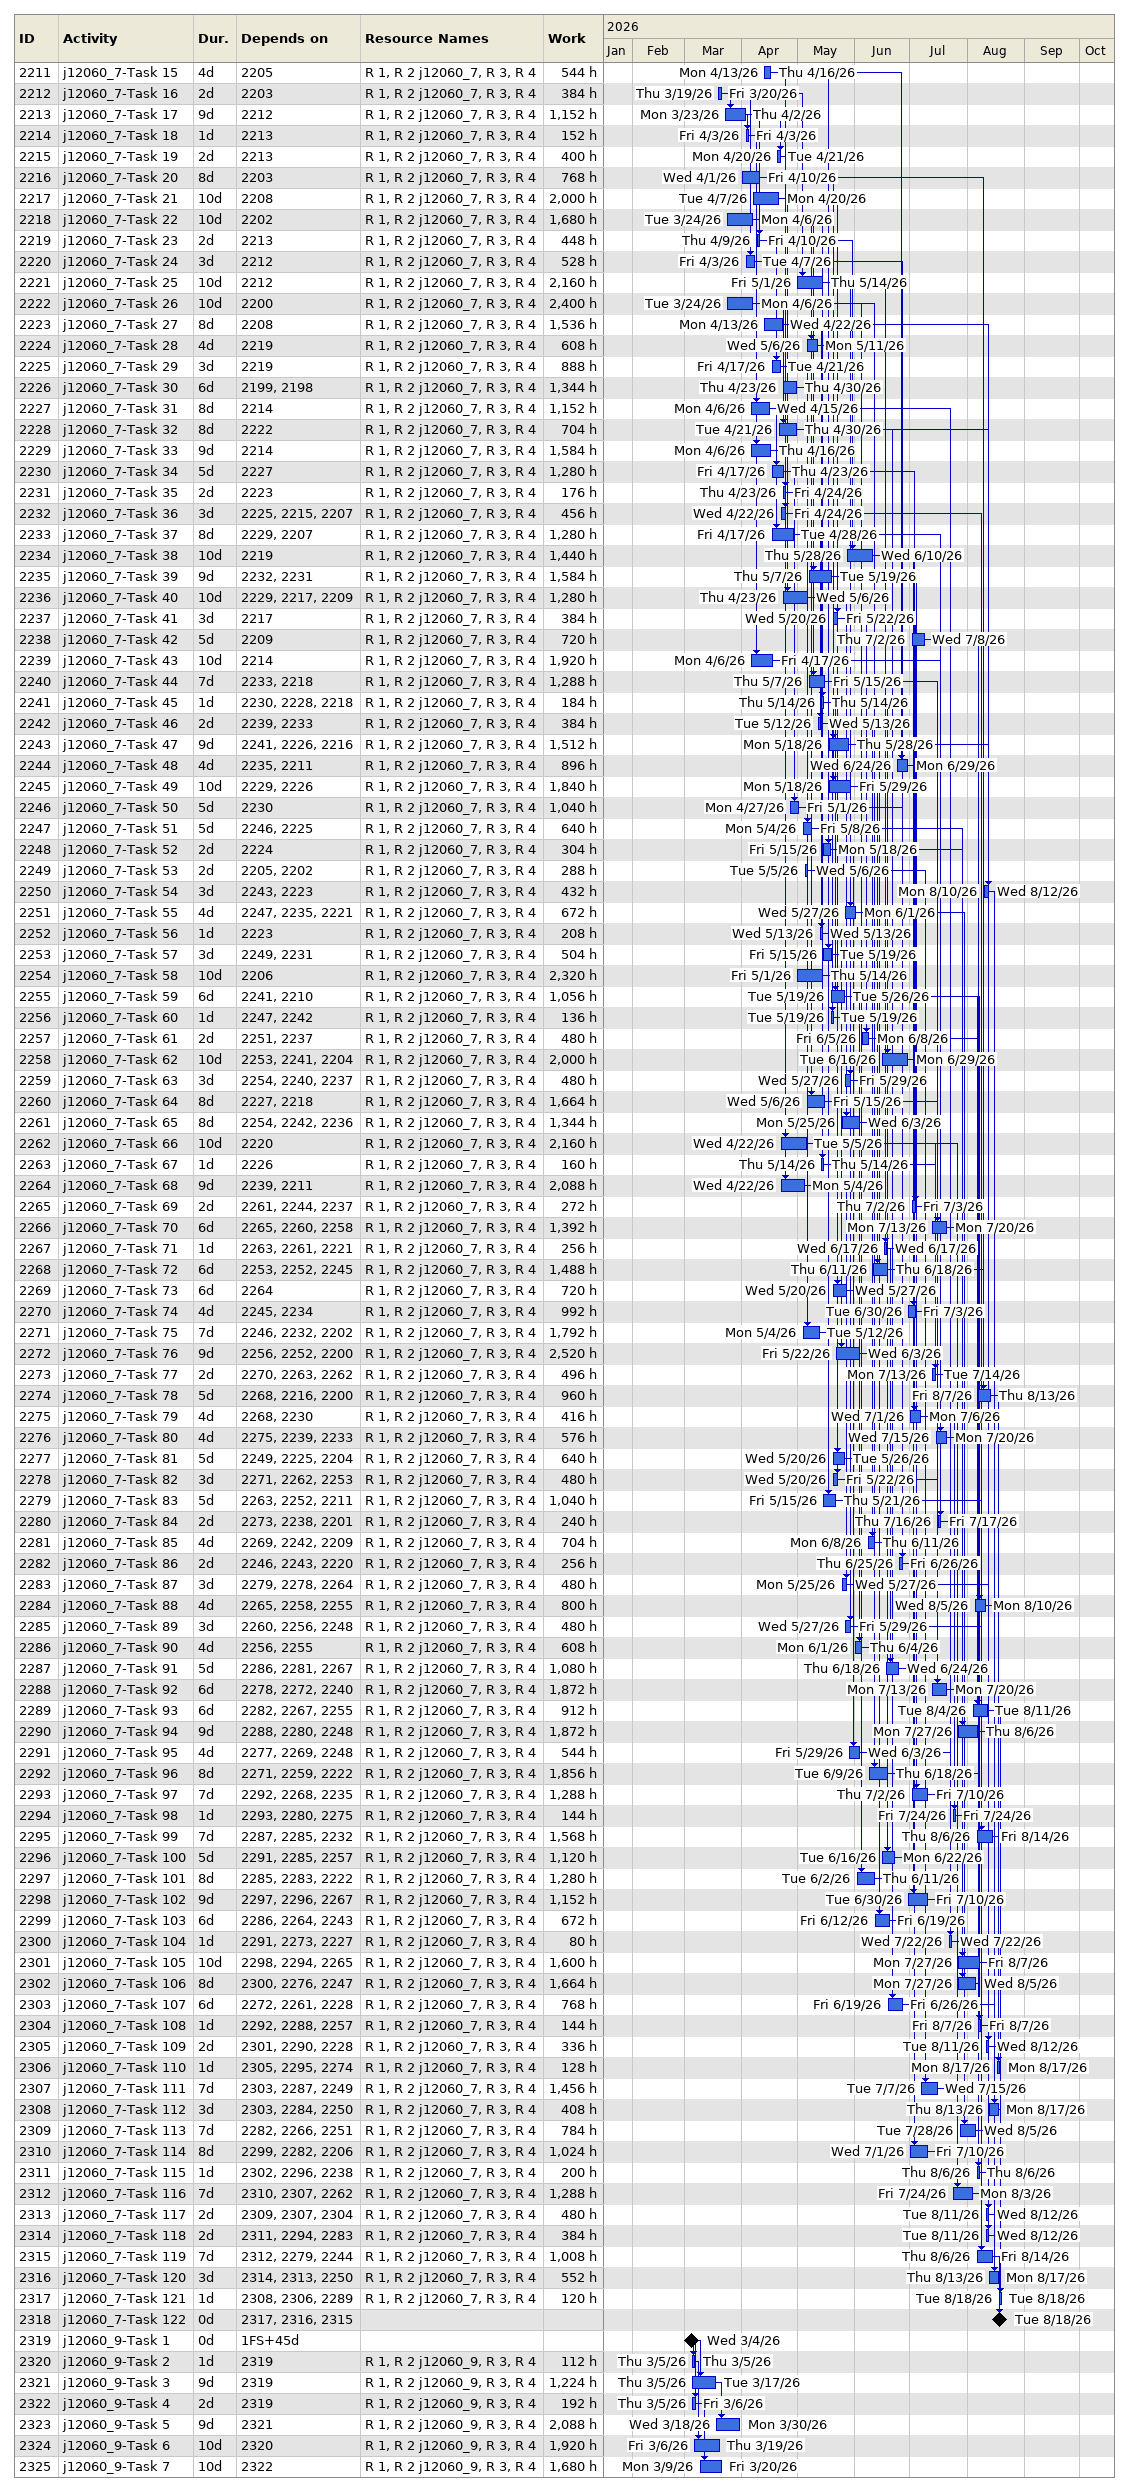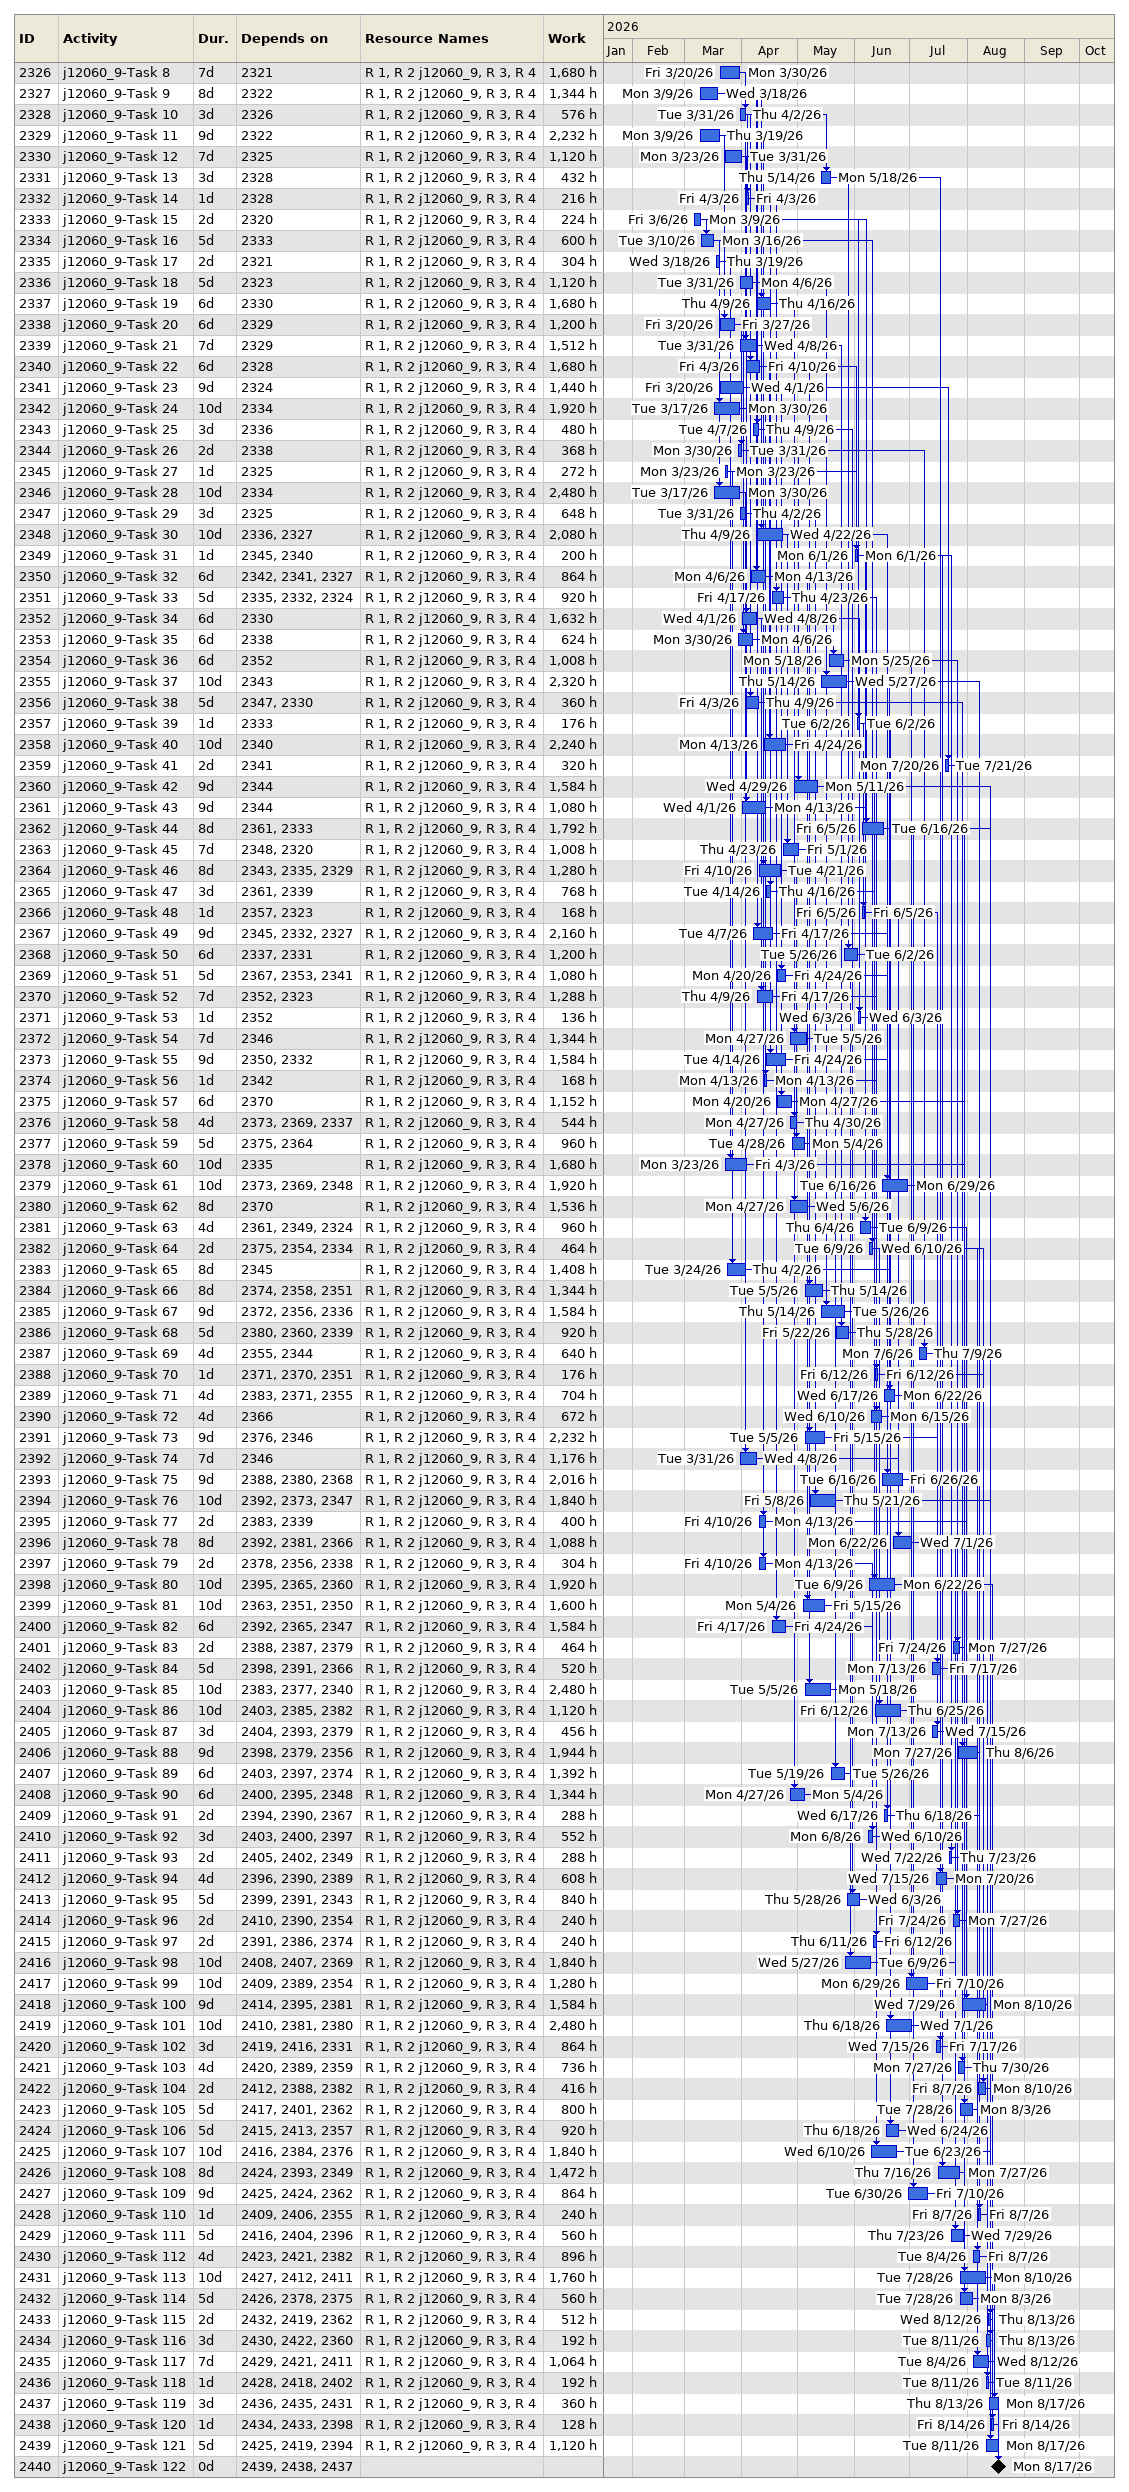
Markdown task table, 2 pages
| ID | Task | Duration | Start | Finish | Predecessors | Resources | Work (h) |
|---|---|---|---|---|---|---|---|
| 2211 | j12060_7-Task 15 | 4d | 2026-04-13 | 2026-04-16 | 2205 | R 1, R 2 j12060_7, R 3, R 4 | 544 |
| 2212 | j12060_7-Task 16 | 2d | 2026-03-19 | 2026-03-20 | 2203 | R 1, R 2 j12060_7, R 3, R 4 | 384 |
| 2213 | j12060_7-Task 17 | 9d | 2026-03-23 | 2026-04-02 | 2212 | R 1, R 2 j12060_7, R 3, R 4 | 1152 |
| 2214 | j12060_7-Task 18 | 1d | 2026-04-03 | 2026-04-03 | 2213 | R 1, R 2 j12060_7, R 3, R 4 | 152 |
| 2215 | j12060_7-Task 19 | 2d | 2026-04-20 | 2026-04-21 | 2213 | R 1, R 2 j12060_7, R 3, R 4 | 400 |
| 2216 | j12060_7-Task 20 | 8d | 2026-04-01 | 2026-04-10 | 2203 | R 1, R 2 j12060_7, R 3, R 4 | 768 |
| 2217 | j12060_7-Task 21 | 10d | 2026-04-07 | 2026-04-20 | 2208 | R 1, R 2 j12060_7, R 3, R 4 | 2000 |
| 2218 | j12060_7-Task 22 | 10d | 2026-03-24 | 2026-04-06 | 2202 | R 1, R 2 j12060_7, R 3, R 4 | 1680 |
| 2219 | j12060_7-Task 23 | 2d | 2026-04-09 | 2026-04-10 | 2213 | R 1, R 2 j12060_7, R 3, R 4 | 448 |
| 2220 | j12060_7-Task 24 | 3d | 2026-04-03 | 2026-04-07 | 2212 | R 1, R 2 j12060_7, R 3, R 4 | 528 |
| 2221 | j12060_7-Task 25 | 10d | 2026-05-01 | 2026-05-14 | 2212 | R 1, R 2 j12060_7, R 3, R 4 | 2160 |
| 2222 | j12060_7-Task 26 | 10d | 2026-03-24 | 2026-04-06 | 2200 | R 1, R 2 j12060_7, R 3, R 4 | 2400 |
| 2223 | j12060_7-Task 27 | 8d | 2026-04-13 | 2026-04-22 | 2208 | R 1, R 2 j12060_7, R 3, R 4 | 1536 |
| 2224 | j12060_7-Task 28 | 4d | 2026-05-06 | 2026-05-11 | 2219 | R 1, R 2 j12060_7, R 3, R 4 | 608 |
| 2225 | j12060_7-Task 29 | 3d | 2026-04-17 | 2026-04-21 | 2219 | R 1, R 2 j12060_7, R 3, R 4 | 888 |
| 2226 | j12060_7-Task 30 | 6d | 2026-04-23 | 2026-04-30 | 2199, 2198 | R 1, R 2 j12060_7, R 3, R 4 | 1344 |
| 2227 | j12060_7-Task 31 | 8d | 2026-04-06 | 2026-04-15 | 2214 | R 1, R 2 j12060_7, R 3, R 4 | 1152 |
| 2228 | j12060_7-Task 32 | 8d | 2026-04-21 | 2026-04-30 | 2222 | R 1, R 2 j12060_7, R 3, R 4 | 704 |
| 2229 | j12060_7-Task 33 | 9d | 2026-04-06 | 2026-04-16 | 2214 | R 1, R 2 j12060_7, R 3, R 4 | 1584 |
| 2230 | j12060_7-Task 34 | 5d | 2026-04-17 | 2026-04-23 | 2227 | R 1, R 2 j12060_7, R 3, R 4 | 1280 |
| 2231 | j12060_7-Task 35 | 2d | 2026-04-23 | 2026-04-24 | 2223 | R 1, R 2 j12060_7, R 3, R 4 | 176 |
| 2232 | j12060_7-Task 36 | 3d | 2026-04-22 | 2026-04-24 | 2225, 2215, 2207 | R 1, R 2 j12060_7, R 3, R 4 | 456 |
| 2233 | j12060_7-Task 37 | 8d | 2026-04-17 | 2026-04-28 | 2229, 2207 | R 1, R 2 j12060_7, R 3, R 4 | 1280 |
| 2234 | j12060_7-Task 38 | 10d | 2026-05-28 | 2026-06-10 | 2219 | R 1, R 2 j12060_7, R 3, R 4 | 1440 |
| 2235 | j12060_7-Task 39 | 9d | 2026-05-07 | 2026-05-19 | 2232, 2231 | R 1, R 2 j12060_7, R 3, R 4 | 1584 |
| 2236 | j12060_7-Task 40 | 10d | 2026-04-23 | 2026-05-06 | 2229, 2217, 2209 | R 1, R 2 j12060_7, R 3, R 4 | 1280 |
| 2237 | j12060_7-Task 41 | 3d | 2026-05-20 | 2026-05-22 | 2217 | R 1, R 2 j12060_7, R 3, R 4 | 384 |
| 2238 | j12060_7-Task 42 | 5d | 2026-07-02 | 2026-07-08 | 2209 | R 1, R 2 j12060_7, R 3, R 4 | 720 |
| 2239 | j12060_7-Task 43 | 10d | 2026-04-06 | 2026-04-17 | 2214 | R 1, R 2 j12060_7, R 3, R 4 | 1920 |
| 2240 | j12060_7-Task 44 | 7d | 2026-05-07 | 2026-05-15 | 2233, 2218 | R 1, R 2 j12060_7, R 3, R 4 | 1288 |
| 2241 | j12060_7-Task 45 | 1d | 2026-05-14 | 2026-05-14 | 2230, 2228, 2218 | R 1, R 2 j12060_7, R 3, R 4 | 184 |
| 2242 | j12060_7-Task 46 | 2d | 2026-05-12 | 2026-05-13 | 2239, 2233 | R 1, R 2 j12060_7, R 3, R 4 | 384 |
| 2243 | j12060_7-Task 47 | 9d | 2026-05-18 | 2026-05-28 | 2241, 2226, 2216 | R 1, R 2 j12060_7, R 3, R 4 | 1512 |
| 2244 | j12060_7-Task 48 | 4d | 2026-06-24 | 2026-06-29 | 2235, 2211 | R 1, R 2 j12060_7, R 3, R 4 | 896 |
| 2245 | j12060_7-Task 49 | 10d | 2026-05-18 | 2026-05-29 | 2229, 2226 | R 1, R 2 j12060_7, R 3, R 4 | 1840 |
| 2246 | j12060_7-Task 50 | 5d | 2026-04-27 | 2026-05-01 | 2230 | R 1, R 2 j12060_7, R 3, R 4 | 1040 |
| 2247 | j12060_7-Task 51 | 5d | 2026-05-04 | 2026-05-08 | 2246, 2225 | R 1, R 2 j12060_7, R 3, R 4 | 640 |
| 2248 | j12060_7-Task 52 | 2d | 2026-05-15 | 2026-05-18 | 2224 | R 1, R 2 j12060_7, R 3, R 4 | 304 |
| 2249 | j12060_7-Task 53 | 2d | 2026-05-05 | 2026-05-06 | 2205, 2202 | R 1, R 2 j12060_7, R 3, R 4 | 288 |
| 2250 | j12060_7-Task 54 | 3d | 2026-08-10 | 2026-08-12 | 2243, 2223 | R 1, R 2 j12060_7, R 3, R 4 | 432 |
| 2251 | j12060_7-Task 55 | 4d | 2026-05-27 | 2026-06-01 | 2247, 2235, 2221 | R 1, R 2 j12060_7, R 3, R 4 | 672 |
| 2252 | j12060_7-Task 56 | 1d | 2026-05-13 | 2026-05-13 | 2223 | R 1, R 2 j12060_7, R 3, R 4 | 208 |
| 2253 | j12060_7-Task 57 | 3d | 2026-05-15 | 2026-05-19 | 2249, 2231 | R 1, R 2 j12060_7, R 3, R 4 | 504 |
| 2254 | j12060_7-Task 58 | 10d | 2026-05-01 | 2026-05-14 | 2206 | R 1, R 2 j12060_7, R 3, R 4 | 2320 |
| 2255 | j12060_7-Task 59 | 6d | 2026-05-19 | 2026-05-26 | 2241, 2210 | R 1, R 2 j12060_7, R 3, R 4 | 1056 |
| 2256 | j12060_7-Task 60 | 1d | 2026-05-19 | 2026-05-19 | 2247, 2242 | R 1, R 2 j12060_7, R 3, R 4 | 136 |
| 2257 | j12060_7-Task 61 | 2d | 2026-06-05 | 2026-06-08 | 2251, 2237 | R 1, R 2 j12060_7, R 3, R 4 | 480 |
| 2258 | j12060_7-Task 62 | 10d | 2026-06-16 | 2026-06-29 | 2253, 2241, 2204 | R 1, R 2 j12060_7, R 3, R 4 | 2000 |
| 2259 | j12060_7-Task 63 | 3d | 2026-05-27 | 2026-05-29 | 2254, 2240, 2237 | R 1, R 2 j12060_7, R 3, R 4 | 480 |
| 2260 | j12060_7-Task 64 | 8d | 2026-05-06 | 2026-05-15 | 2227, 2218 | R 1, R 2 j12060_7, R 3, R 4 | 1664 |
| 2261 | j12060_7-Task 65 | 8d | 2026-05-25 | 2026-06-03 | 2254, 2242, 2236 | R 1, R 2 j12060_7, R 3, R 4 | 1344 |
| 2262 | j12060_7-Task 66 | 10d | 2026-04-22 | 2026-05-05 | 2220 | R 1, R 2 j12060_7, R 3, R 4 | 2160 |
| 2263 | j12060_7-Task 67 | 1d | 2026-05-14 | 2026-05-14 | 2226 | R 1, R 2 j12060_7, R 3, R 4 | 160 |
| 2264 | j12060_7-Task 68 | 9d | 2026-04-22 | 2026-05-04 | 2239, 2211 | R 1, R 2 j12060_7, R 3, R 4 | 2088 |
| 2265 | j12060_7-Task 69 | 2d | 2026-07-02 | 2026-07-03 | 2261, 2244, 2237 | R 1, R 2 j12060_7, R 3, R 4 | 272 |
| 2266 | j12060_7-Task 70 | 6d | 2026-07-13 | 2026-07-20 | 2265, 2260, 2258 | R 1, R 2 j12060_7, R 3, R 4 | 1392 |
| 2267 | j12060_7-Task 71 | 1d | 2026-06-17 | 2026-06-17 | 2263, 2261, 2221 | R 1, R 2 j12060_7, R 3, R 4 | 256 |
| 2268 | j12060_7-Task 72 | 6d | 2026-06-11 | 2026-06-18 | 2253, 2252, 2245 | R 1, R 2 j12060_7, R 3, R 4 | 1488 |
| 2269 | j12060_7-Task 73 | 6d | 2026-05-20 | 2026-05-27 | 2264 | R 1, R 2 j12060_7, R 3, R 4 | 720 |
| 2270 | j12060_7-Task 74 | 4d | 2026-06-30 | 2026-07-03 | 2245, 2234 | R 1, R 2 j12060_7, R 3, R 4 | 992 |
| 2271 | j12060_7-Task 75 | 7d | 2026-05-04 | 2026-05-12 | 2246, 2232, 2202 | R 1, R 2 j12060_7, R 3, R 4 | 1792 |
| 2272 | j12060_7-Task 76 | 9d | 2026-05-22 | 2026-06-03 | 2256, 2252, 2200 | R 1, R 2 j12060_7, R 3, R 4 | 2520 |
| 2273 | j12060_7-Task 77 | 2d | 2026-07-13 | 2026-07-14 | 2270, 2263, 2262 | R 1, R 2 j12060_7, R 3, R 4 | 496 |
| 2274 | j12060_7-Task 78 | 5d | 2026-08-07 | 2026-08-13 | 2268, 2216, 2200 | R 1, R 2 j12060_7, R 3, R 4 | 960 |
| 2275 | j12060_7-Task 79 | 4d | 2026-07-01 | 2026-07-06 | 2268, 2230 | R 1, R 2 j12060_7, R 3, R 4 | 416 |
| 2276 | j12060_7-Task 80 | 4d | 2026-07-15 | 2026-07-20 | 2275, 2239, 2233 | R 1, R 2 j12060_7, R 3, R 4 | 576 |
| 2277 | j12060_7-Task 81 | 5d | 2026-05-20 | 2026-05-26 | 2249, 2225, 2204 | R 1, R 2 j12060_7, R 3, R 4 | 640 |
| 2278 | j12060_7-Task 82 | 3d | 2026-05-20 | 2026-05-22 | 2271, 2262, 2253 | R 1, R 2 j12060_7, R 3, R 4 | 480 |
| 2279 | j12060_7-Task 83 | 5d | 2026-05-15 | 2026-05-21 | 2263, 2252, 2211 | R 1, R 2 j12060_7, R 3, R 4 | 1040 |
| 2280 | j12060_7-Task 84 | 2d | 2026-07-16 | 2026-07-17 | 2273, 2238, 2201 | R 1, R 2 j12060_7, R 3, R 4 | 240 |
| 2281 | j12060_7-Task 85 | 4d | 2026-06-08 | 2026-06-11 | 2269, 2242, 2209 | R 1, R 2 j12060_7, R 3, R 4 | 704 |
| 2282 | j12060_7-Task 86 | 2d | 2026-06-25 | 2026-06-26 | 2246, 2243, 2220 | R 1, R 2 j12060_7, R 3, R 4 | 256 |
| 2283 | j12060_7-Task 87 | 3d | 2026-05-25 | 2026-05-27 | 2279, 2278, 2264 | R 1, R 2 j12060_7, R 3, R 4 | 480 |
| 2284 | j12060_7-Task 88 | 4d | 2026-08-05 | 2026-08-10 | 2265, 2258, 2255 | R 1, R 2 j12060_7, R 3, R 4 | 800 |
| 2285 | j12060_7-Task 89 | 3d | 2026-05-27 | 2026-05-29 | 2260, 2256, 2248 | R 1, R 2 j12060_7, R 3, R 4 | 480 |
| 2286 | j12060_7-Task 90 | 4d | 2026-06-01 | 2026-06-04 | 2256, 2255 | R 1, R 2 j12060_7, R 3, R 4 | 608 |
| 2287 | j12060_7-Task 91 | 5d | 2026-06-18 | 2026-06-24 | 2286, 2281, 2267 | R 1, R 2 j12060_7, R 3, R 4 | 1080 |
| 2288 | j12060_7-Task 92 | 6d | 2026-07-13 | 2026-07-20 | 2278, 2272, 2240 | R 1, R 2 j12060_7, R 3, R 4 | 1872 |
| 2289 | j12060_7-Task 93 | 6d | 2026-08-04 | 2026-08-11 | 2282, 2267, 2255 | R 1, R 2 j12060_7, R 3, R 4 | 912 |
| 2290 | j12060_7-Task 94 | 9d | 2026-07-27 | 2026-08-06 | 2288, 2280, 2248 | R 1, R 2 j12060_7, R 3, R 4 | 1872 |
| 2291 | j12060_7-Task 95 | 4d | 2026-05-29 | 2026-06-03 | 2277, 2269, 2248 | R 1, R 2 j12060_7, R 3, R 4 | 544 |
| 2292 | j12060_7-Task 96 | 8d | 2026-06-09 | 2026-06-18 | 2271, 2259, 2222 | R 1, R 2 j12060_7, R 3, R 4 | 1856 |
| 2293 | j12060_7-Task 97 | 7d | 2026-07-02 | 2026-07-10 | 2292, 2268, 2235 | R 1, R 2 j12060_7, R 3, R 4 | 1288 |
| 2294 | j12060_7-Task 98 | 1d | 2026-07-24 | 2026-07-24 | 2293, 2280, 2275 | R 1, R 2 j12060_7, R 3, R 4 | 144 |
| 2295 | j12060_7-Task 99 | 7d | 2026-08-06 | 2026-08-14 | 2287, 2285, 2232 | R 1, R 2 j12060_7, R 3, R 4 | 1568 |
| 2296 | j12060_7-Task 100 | 5d | 2026-06-16 | 2026-06-22 | 2291, 2285, 2257 | R 1, R 2 j12060_7, R 3, R 4 | 1120 |
| 2297 | j12060_7-Task 101 | 8d | 2026-06-02 | 2026-06-11 | 2285, 2283, 2222 | R 1, R 2 j12060_7, R 3, R 4 | 1280 |
| 2298 | j12060_7-Task 102 | 9d | 2026-06-30 | 2026-07-10 | 2297, 2296, 2267 | R 1, R 2 j12060_7, R 3, R 4 | 1152 |
| 2299 | j12060_7-Task 103 | 6d | 2026-06-12 | 2026-06-19 | 2286, 2264, 2243 | R 1, R 2 j12060_7, R 3, R 4 | 672 |
| 2300 | j12060_7-Task 104 | 1d | 2026-07-22 | 2026-07-22 | 2291, 2273, 2227 | R 1, R 2 j12060_7, R 3, R 4 | 80 |
| 2301 | j12060_7-Task 105 | 10d | 2026-07-27 | 2026-08-07 | 2298, 2294, 2265 | R 1, R 2 j12060_7, R 3, R 4 | 1600 |
| 2302 | j12060_7-Task 106 | 8d | 2026-07-27 | 2026-08-05 | 2300, 2276, 2247 | R 1, R 2 j12060_7, R 3, R 4 | 1664 |
| 2303 | j12060_7-Task 107 | 6d | 2026-06-19 | 2026-06-26 | 2272, 2261, 2228 | R 1, R 2 j12060_7, R 3, R 4 | 768 |
| 2304 | j12060_7-Task 108 | 1d | 2026-08-07 | 2026-08-07 | 2292, 2288, 2257 | R 1, R 2 j12060_7, R 3, R 4 | 144 |
| 2305 | j12060_7-Task 109 | 2d | 2026-08-11 | 2026-08-12 | 2301, 2290, 2228 | R 1, R 2 j12060_7, R 3, R 4 | 336 |
| 2306 | j12060_7-Task 110 | 1d | 2026-08-17 | 2026-08-17 | 2305, 2295, 2274 | R 1, R 2 j12060_7, R 3, R 4 | 128 |
| 2307 | j12060_7-Task 111 | 7d | 2026-07-07 | 2026-07-15 | 2303, 2287, 2249 | R 1, R 2 j12060_7, R 3, R 4 | 1456 |
| 2308 | j12060_7-Task 112 | 3d | 2026-08-13 | 2026-08-17 | 2303, 2284, 2250 | R 1, R 2 j12060_7, R 3, R 4 | 408 |
| 2309 | j12060_7-Task 113 | 7d | 2026-07-28 | 2026-08-05 | 2282, 2266, 2251 | R 1, R 2 j12060_7, R 3, R 4 | 784 |
| 2310 | j12060_7-Task 114 | 8d | 2026-07-01 | 2026-07-10 | 2299, 2282, 2206 | R 1, R 2 j12060_7, R 3, R 4 | 1024 |
| 2311 | j12060_7-Task 115 | 1d | 2026-08-06 | 2026-08-06 | 2302, 2296, 2238 | R 1, R 2 j12060_7, R 3, R 4 | 200 |
| 2312 | j12060_7-Task 116 | 7d | 2026-07-24 | 2026-08-03 | 2310, 2307, 2262 | R 1, R 2 j12060_7, R 3, R 4 | 1288 |
| 2313 | j12060_7-Task 117 | 2d | 2026-08-11 | 2026-08-12 | 2309, 2307, 2304 | R 1, R 2 j12060_7, R 3, R 4 | 480 |
| 2314 | j12060_7-Task 118 | 2d | 2026-08-11 | 2026-08-12 | 2311, 2294, 2283 | R 1, R 2 j12060_7, R 3, R 4 | 384 |
| 2315 | j12060_7-Task 119 | 7d | 2026-08-06 | 2026-08-14 | 2312, 2279, 2244 | R 1, R 2 j12060_7, R 3, R 4 | 1008 |
| 2316 | j12060_7-Task 120 | 3d | 2026-08-13 | 2026-08-17 | 2314, 2313, 2250 | R 1, R 2 j12060_7, R 3, R 4 | 552 |
| 2317 | j12060_7-Task 121 | 1d | 2026-08-18 | 2026-08-18 | 2308, 2306, 2289 | R 1, R 2 j12060_7, R 3, R 4 | 120 |
| 2318 | j12060_7-Task 122 | 0d | 2026-08-18 | 2026-08-18 | 2317, 2316, 2315 |  |  |
| 2319 | j12060_9-Task 1 | 0d | 2026-03-04 | 2026-03-04 | 1FS+45d |  |  |
| 2320 | j12060_9-Task 2 | 1d | 2026-03-05 | 2026-03-05 | 2319 | R 1, R 2 j12060_9, R 3, R 4 | 112 |
| 2321 | j12060_9-Task 3 | 9d | 2026-03-05 | 2026-03-17 | 2319 | R 1, R 2 j12060_9, R 3, R 4 | 1224 |
| 2322 | j12060_9-Task 4 | 2d | 2026-03-05 | 2026-03-06 | 2319 | R 1, R 2 j12060_9, R 3, R 4 | 192 |
| 2323 | j12060_9-Task 5 | 9d | 2026-03-18 | 2026-03-30 | 2321 | R 1, R 2 j12060_9, R 3, R 4 | 2088 |
| 2324 | j12060_9-Task 6 | 10d | 2026-03-06 | 2026-03-19 | 2320 | R 1, R 2 j12060_9, R 3, R 4 | 1920 |
| 2325 | j12060_9-Task 7 | 10d | 2026-03-09 | 2026-03-20 | 2322 | R 1, R 2 j12060_9, R 3, R 4 | 1680 |
| 2326 | j12060_9-Task 8 | 7d | 2026-03-20 | 2026-03-30 | 2321 | R 1, R 2 j12060_9, R 3, R 4 | 1680 |
| 2327 | j12060_9-Task 9 | 8d | 2026-03-09 | 2026-03-18 | 2322 | R 1, R 2 j12060_9, R 3, R 4 | 1344 |
| 2328 | j12060_9-Task 10 | 3d | 2026-03-31 | 2026-04-02 | 2326 | R 1, R 2 j12060_9, R 3, R 4 | 576 |
| 2329 | j12060_9-Task 11 | 9d | 2026-03-09 | 2026-03-19 | 2322 | R 1, R 2 j12060_9, R 3, R 4 | 2232 |
| 2330 | j12060_9-Task 12 | 7d | 2026-03-23 | 2026-03-31 | 2325 | R 1, R 2 j12060_9, R 3, R 4 | 1120 |
| 2331 | j12060_9-Task 13 | 3d | 2026-05-14 | 2026-05-18 | 2328 | R 1, R 2 j12060_9, R 3, R 4 | 432 |
| 2332 | j12060_9-Task 14 | 1d | 2026-04-03 | 2026-04-03 | 2328 | R 1, R 2 j12060_9, R 3, R 4 | 216 |
| 2333 | j12060_9-Task 15 | 2d | 2026-03-06 | 2026-03-09 | 2320 | R 1, R 2 j12060_9, R 3, R 4 | 224 |
| 2334 | j12060_9-Task 16 | 5d | 2026-03-10 | 2026-03-16 | 2333 | R 1, R 2 j12060_9, R 3, R 4 | 600 |
| 2335 | j12060_9-Task 17 | 2d | 2026-03-18 | 2026-03-19 | 2321 | R 1, R 2 j12060_9, R 3, R 4 | 304 |
| 2336 | j12060_9-Task 18 | 5d | 2026-03-31 | 2026-04-06 | 2323 | R 1, R 2 j12060_9, R 3, R 4 | 1120 |
| 2337 | j12060_9-Task 19 | 6d | 2026-04-09 | 2026-04-16 | 2330 | R 1, R 2 j12060_9, R 3, R 4 | 1680 |
| 2338 | j12060_9-Task 20 | 6d | 2026-03-20 | 2026-03-27 | 2329 | R 1, R 2 j12060_9, R 3, R 4 | 1200 |
| 2339 | j12060_9-Task 21 | 7d | 2026-03-31 | 2026-04-08 | 2329 | R 1, R 2 j12060_9, R 3, R 4 | 1512 |
| 2340 | j12060_9-Task 22 | 6d | 2026-04-03 | 2026-04-10 | 2328 | R 1, R 2 j12060_9, R 3, R 4 | 1680 |
| 2341 | j12060_9-Task 23 | 9d | 2026-03-20 | 2026-04-01 | 2324 | R 1, R 2 j12060_9, R 3, R 4 | 1440 |
| 2342 | j12060_9-Task 24 | 10d | 2026-03-17 | 2026-03-30 | 2334 | R 1, R 2 j12060_9, R 3, R 4 | 1920 |
| 2343 | j12060_9-Task 25 | 3d | 2026-04-07 | 2026-04-09 | 2336 | R 1, R 2 j12060_9, R 3, R 4 | 480 |
| 2344 | j12060_9-Task 26 | 2d | 2026-03-30 | 2026-03-31 | 2338 | R 1, R 2 j12060_9, R 3, R 4 | 368 |
| 2345 | j12060_9-Task 27 | 1d | 2026-03-23 | 2026-03-23 | 2325 | R 1, R 2 j12060_9, R 3, R 4 | 272 |
| 2346 | j12060_9-Task 28 | 10d | 2026-03-17 | 2026-03-30 | 2334 | R 1, R 2 j12060_9, R 3, R 4 | 2480 |
| 2347 | j12060_9-Task 29 | 3d | 2026-03-31 | 2026-04-02 | 2325 | R 1, R 2 j12060_9, R 3, R 4 | 648 |
| 2348 | j12060_9-Task 30 | 10d | 2026-04-09 | 2026-04-22 | 2336, 2327 | R 1, R 2 j12060_9, R 3, R 4 | 2080 |
| 2349 | j12060_9-Task 31 | 1d | 2026-06-01 | 2026-06-01 | 2345, 2340 | R 1, R 2 j12060_9, R 3, R 4 | 200 |
| 2350 | j12060_9-Task 32 | 6d | 2026-04-06 | 2026-04-13 | 2342, 2341, 2327 | R 1, R 2 j12060_9, R 3, R 4 | 864 |
| 2351 | j12060_9-Task 33 | 5d | 2026-04-17 | 2026-04-23 | 2335, 2332, 2324 | R 1, R 2 j12060_9, R 3, R 4 | 920 |
| 2352 | j12060_9-Task 34 | 6d | 2026-04-01 | 2026-04-08 | 2330 | R 1, R 2 j12060_9, R 3, R 4 | 1632 |
| 2353 | j12060_9-Task 35 | 6d | 2026-03-30 | 2026-04-06 | 2338 | R 1, R 2 j12060_9, R 3, R 4 | 624 |
| 2354 | j12060_9-Task 36 | 6d | 2026-05-18 | 2026-05-25 | 2352 | R 1, R 2 j12060_9, R 3, R 4 | 1008 |
| 2355 | j12060_9-Task 37 | 10d | 2026-05-14 | 2026-05-27 | 2343 | R 1, R 2 j12060_9, R 3, R 4 | 2320 |
| 2356 | j12060_9-Task 38 | 5d | 2026-04-03 | 2026-04-09 | 2347, 2330 | R 1, R 2 j12060_9, R 3, R 4 | 360 |
| 2357 | j12060_9-Task 39 | 1d | 2026-06-02 | 2026-06-02 | 2333 | R 1, R 2 j12060_9, R 3, R 4 | 176 |
| 2358 | j12060_9-Task 40 | 10d | 2026-04-13 | 2026-04-24 | 2340 | R 1, R 2 j12060_9, R 3, R 4 | 2240 |
| 2359 | j12060_9-Task 41 | 2d | 2026-07-20 | 2026-07-21 | 2341 | R 1, R 2 j12060_9, R 3, R 4 | 320 |
| 2360 | j12060_9-Task 42 | 9d | 2026-04-29 | 2026-05-11 | 2344 | R 1, R 2 j12060_9, R 3, R 4 | 1584 |
| 2361 | j12060_9-Task 43 | 9d | 2026-04-01 | 2026-04-13 | 2344 | R 1, R 2 j12060_9, R 3, R 4 | 1080 |
| 2362 | j12060_9-Task 44 | 8d | 2026-06-05 | 2026-06-16 | 2361, 2333 | R 1, R 2 j12060_9, R 3, R 4 | 1792 |
| 2363 | j12060_9-Task 45 | 7d | 2026-04-23 | 2026-05-01 | 2348, 2320 | R 1, R 2 j12060_9, R 3, R 4 | 1008 |
| 2364 | j12060_9-Task 46 | 8d | 2026-04-10 | 2026-04-21 | 2343, 2335, 2329 | R 1, R 2 j12060_9, R 3, R 4 | 1280 |
| 2365 | j12060_9-Task 47 | 3d | 2026-04-14 | 2026-04-16 | 2361, 2339 | R 1, R 2 j12060_9, R 3, R 4 | 768 |
| 2366 | j12060_9-Task 48 | 1d | 2026-06-05 | 2026-06-05 | 2357, 2323 | R 1, R 2 j12060_9, R 3, R 4 | 168 |
| 2367 | j12060_9-Task 49 | 9d | 2026-04-07 | 2026-04-17 | 2345, 2332, 2327 | R 1, R 2 j12060_9, R 3, R 4 | 2160 |
| 2368 | j12060_9-Task 50 | 6d | 2026-05-26 | 2026-06-02 | 2337, 2331 | R 1, R 2 j12060_9, R 3, R 4 | 1200 |
| 2369 | j12060_9-Task 51 | 5d | 2026-04-20 | 2026-04-24 | 2367, 2353, 2341 | R 1, R 2 j12060_9, R 3, R 4 | 1080 |
| 2370 | j12060_9-Task 52 | 7d | 2026-04-09 | 2026-04-17 | 2352, 2323 | R 1, R 2 j12060_9, R 3, R 4 | 1288 |
| 2371 | j12060_9-Task 53 | 1d | 2026-06-03 | 2026-06-03 | 2352 | R 1, R 2 j12060_9, R 3, R 4 | 136 |
| 2372 | j12060_9-Task 54 | 7d | 2026-04-27 | 2026-05-05 | 2346 | R 1, R 2 j12060_9, R 3, R 4 | 1344 |
| 2373 | j12060_9-Task 55 | 9d | 2026-04-14 | 2026-04-24 | 2350, 2332 | R 1, R 2 j12060_9, R 3, R 4 | 1584 |
| 2374 | j12060_9-Task 56 | 1d | 2026-04-13 | 2026-04-13 | 2342 | R 1, R 2 j12060_9, R 3, R 4 | 168 |
| 2375 | j12060_9-Task 57 | 6d | 2026-04-20 | 2026-04-27 | 2370 | R 1, R 2 j12060_9, R 3, R 4 | 1152 |
| 2376 | j12060_9-Task 58 | 4d | 2026-04-27 | 2026-04-30 | 2373, 2369, 2337 | R 1, R 2 j12060_9, R 3, R 4 | 544 |
| 2377 | j12060_9-Task 59 | 5d | 2026-04-28 | 2026-05-04 | 2375, 2364 | R 1, R 2 j12060_9, R 3, R 4 | 960 |
| 2378 | j12060_9-Task 60 | 10d | 2026-03-23 | 2026-04-03 | 2335 | R 1, R 2 j12060_9, R 3, R 4 | 1680 |
| 2379 | j12060_9-Task 61 | 10d | 2026-06-16 | 2026-06-29 | 2373, 2369, 2348 | R 1, R 2 j12060_9, R 3, R 4 | 1920 |
| 2380 | j12060_9-Task 62 | 8d | 2026-04-27 | 2026-05-06 | 2370 | R 1, R 2 j12060_9, R 3, R 4 | 1536 |
| 2381 | j12060_9-Task 63 | 4d | 2026-06-04 | 2026-06-09 | 2361, 2349, 2324 | R 1, R 2 j12060_9, R 3, R 4 | 960 |
| 2382 | j12060_9-Task 64 | 2d | 2026-06-09 | 2026-06-10 | 2375, 2354, 2334 | R 1, R 2 j12060_9, R 3, R 4 | 464 |
| 2383 | j12060_9-Task 65 | 8d | 2026-03-24 | 2026-04-02 | 2345 | R 1, R 2 j12060_9, R 3, R 4 | 1408 |
| 2384 | j12060_9-Task 66 | 8d | 2026-05-05 | 2026-05-14 | 2374, 2358, 2351 | R 1, R 2 j12060_9, R 3, R 4 | 1344 |
| 2385 | j12060_9-Task 67 | 9d | 2026-05-14 | 2026-05-26 | 2372, 2356, 2336 | R 1, R 2 j12060_9, R 3, R 4 | 1584 |
| 2386 | j12060_9-Task 68 | 5d | 2026-05-22 | 2026-05-28 | 2380, 2360, 2339 | R 1, R 2 j12060_9, R 3, R 4 | 920 |
| 2387 | j12060_9-Task 69 | 4d | 2026-07-06 | 2026-07-09 | 2355, 2344 | R 1, R 2 j12060_9, R 3, R 4 | 640 |
| 2388 | j12060_9-Task 70 | 1d | 2026-06-12 | 2026-06-12 | 2371, 2370, 2351 | R 1, R 2 j12060_9, R 3, R 4 | 176 |
| 2389 | j12060_9-Task 71 | 4d | 2026-06-17 | 2026-06-22 | 2383, 2371, 2355 | R 1, R 2 j12060_9, R 3, R 4 | 704 |
| 2390 | j12060_9-Task 72 | 4d | 2026-06-10 | 2026-06-15 | 2366 | R 1, R 2 j12060_9, R 3, R 4 | 672 |
| 2391 | j12060_9-Task 73 | 9d | 2026-05-05 | 2026-05-15 | 2376, 2346 | R 1, R 2 j12060_9, R 3, R 4 | 2232 |
| 2392 | j12060_9-Task 74 | 7d | 2026-03-31 | 2026-04-08 | 2346 | R 1, R 2 j12060_9, R 3, R 4 | 1176 |
| 2393 | j12060_9-Task 75 | 9d | 2026-06-16 | 2026-06-26 | 2388, 2380, 2368 | R 1, R 2 j12060_9, R 3, R 4 | 2016 |
| 2394 | j12060_9-Task 76 | 10d | 2026-05-08 | 2026-05-21 | 2392, 2373, 2347 | R 1, R 2 j12060_9, R 3, R 4 | 1840 |
| 2395 | j12060_9-Task 77 | 2d | 2026-04-10 | 2026-04-13 | 2383, 2339 | R 1, R 2 j12060_9, R 3, R 4 | 400 |
| 2396 | j12060_9-Task 78 | 8d | 2026-06-22 | 2026-07-01 | 2392, 2381, 2366 | R 1, R 2 j12060_9, R 3, R 4 | 1088 |
| 2397 | j12060_9-Task 79 | 2d | 2026-04-10 | 2026-04-13 | 2378, 2356, 2338 | R 1, R 2 j12060_9, R 3, R 4 | 304 |
| 2398 | j12060_9-Task 80 | 10d | 2026-06-09 | 2026-06-22 | 2395, 2365, 2360 | R 1, R 2 j12060_9, R 3, R 4 | 1920 |
| 2399 | j12060_9-Task 81 | 10d | 2026-05-04 | 2026-05-15 | 2363, 2351, 2350 | R 1, R 2 j12060_9, R 3, R 4 | 1600 |
| 2400 | j12060_9-Task 82 | 6d | 2026-04-17 | 2026-04-24 | 2392, 2365, 2347 | R 1, R 2 j12060_9, R 3, R 4 | 1584 |
| 2401 | j12060_9-Task 83 | 2d | 2026-07-24 | 2026-07-27 | 2388, 2387, 2379 | R 1, R 2 j12060_9, R 3, R 4 | 464 |
| 2402 | j12060_9-Task 84 | 5d | 2026-07-13 | 2026-07-17 | 2398, 2391, 2366 | R 1, R 2 j12060_9, R 3, R 4 | 520 |
| 2403 | j12060_9-Task 85 | 10d | 2026-05-05 | 2026-05-18 | 2383, 2377, 2340 | R 1, R 2 j12060_9, R 3, R 4 | 2480 |
| 2404 | j12060_9-Task 86 | 10d | 2026-06-12 | 2026-06-25 | 2403, 2385, 2382 | R 1, R 2 j12060_9, R 3, R 4 | 1120 |
| 2405 | j12060_9-Task 87 | 3d | 2026-07-13 | 2026-07-15 | 2404, 2393, 2379 | R 1, R 2 j12060_9, R 3, R 4 | 456 |
| 2406 | j12060_9-Task 88 | 9d | 2026-07-27 | 2026-08-06 | 2398, 2379, 2356 | R 1, R 2 j12060_9, R 3, R 4 | 1944 |
| 2407 | j12060_9-Task 89 | 6d | 2026-05-19 | 2026-05-26 | 2403, 2397, 2374 | R 1, R 2 j12060_9, R 3, R 4 | 1392 |
| 2408 | j12060_9-Task 90 | 6d | 2026-04-27 | 2026-05-04 | 2400, 2395, 2348 | R 1, R 2 j12060_9, R 3, R 4 | 1344 |
| 2409 | j12060_9-Task 91 | 2d | 2026-06-17 | 2026-06-18 | 2394, 2390, 2367 | R 1, R 2 j12060_9, R 3, R 4 | 288 |
| 2410 | j12060_9-Task 92 | 3d | 2026-06-08 | 2026-06-10 | 2403, 2400, 2397 | R 1, R 2 j12060_9, R 3, R 4 | 552 |
| 2411 | j12060_9-Task 93 | 2d | 2026-07-22 | 2026-07-23 | 2405, 2402, 2349 | R 1, R 2 j12060_9, R 3, R 4 | 288 |
| 2412 | j12060_9-Task 94 | 4d | 2026-07-15 | 2026-07-20 | 2396, 2390, 2389 | R 1, R 2 j12060_9, R 3, R 4 | 608 |
| 2413 | j12060_9-Task 95 | 5d | 2026-05-28 | 2026-06-03 | 2399, 2391, 2343 | R 1, R 2 j12060_9, R 3, R 4 | 840 |
| 2414 | j12060_9-Task 96 | 2d | 2026-07-24 | 2026-07-27 | 2410, 2390, 2354 | R 1, R 2 j12060_9, R 3, R 4 | 240 |
| 2415 | j12060_9-Task 97 | 2d | 2026-06-11 | 2026-06-12 | 2391, 2386, 2374 | R 1, R 2 j12060_9, R 3, R 4 | 240 |
| 2416 | j12060_9-Task 98 | 10d | 2026-05-27 | 2026-06-09 | 2408, 2407, 2369 | R 1, R 2 j12060_9, R 3, R 4 | 1840 |
| 2417 | j12060_9-Task 99 | 10d | 2026-06-29 | 2026-07-10 | 2409, 2389, 2354 | R 1, R 2 j12060_9, R 3, R 4 | 1280 |
| 2418 | j12060_9-Task 100 | 9d | 2026-07-29 | 2026-08-10 | 2414, 2395, 2381 | R 1, R 2 j12060_9, R 3, R 4 | 1584 |
| 2419 | j12060_9-Task 101 | 10d | 2026-06-18 | 2026-07-01 | 2410, 2381, 2380 | R 1, R 2 j12060_9, R 3, R 4 | 2480 |
| 2420 | j12060_9-Task 102 | 3d | 2026-07-15 | 2026-07-17 | 2419, 2416, 2331 | R 1, R 2 j12060_9, R 3, R 4 | 864 |
| 2421 | j12060_9-Task 103 | 4d | 2026-07-27 | 2026-07-30 | 2420, 2389, 2359 | R 1, R 2 j12060_9, R 3, R 4 | 736 |
| 2422 | j12060_9-Task 104 | 2d | 2026-08-07 | 2026-08-10 | 2412, 2388, 2382 | R 1, R 2 j12060_9, R 3, R 4 | 416 |
| 2423 | j12060_9-Task 105 | 5d | 2026-07-28 | 2026-08-03 | 2417, 2401, 2362 | R 1, R 2 j12060_9, R 3, R 4 | 800 |
| 2424 | j12060_9-Task 106 | 5d | 2026-06-18 | 2026-06-24 | 2415, 2413, 2357 | R 1, R 2 j12060_9, R 3, R 4 | 920 |
| 2425 | j12060_9-Task 107 | 10d | 2026-06-10 | 2026-06-23 | 2416, 2384, 2376 | R 1, R 2 j12060_9, R 3, R 4 | 1840 |
| 2426 | j12060_9-Task 108 | 8d | 2026-07-16 | 2026-07-27 | 2424, 2393, 2349 | R 1, R 2 j12060_9, R 3, R 4 | 1472 |
| 2427 | j12060_9-Task 109 | 9d | 2026-06-30 | 2026-07-10 | 2425, 2424, 2362 | R 1, R 2 j12060_9, R 3, R 4 | 864 |
| 2428 | j12060_9-Task 110 | 1d | 2026-08-07 | 2026-08-07 | 2409, 2406, 2355 | R 1, R 2 j12060_9, R 3, R 4 | 240 |
| 2429 | j12060_9-Task 111 | 5d | 2026-07-23 | 2026-07-29 | 2416, 2404, 2396 | R 1, R 2 j12060_9, R 3, R 4 | 560 |
| 2430 | j12060_9-Task 112 | 4d | 2026-08-04 | 2026-08-07 | 2423, 2421, 2382 | R 1, R 2 j12060_9, R 3, R 4 | 896 |
| 2431 | j12060_9-Task 113 | 10d | 2026-07-28 | 2026-08-10 | 2427, 2412, 2411 | R 1, R 2 j12060_9, R 3, R 4 | 1760 |
| 2432 | j12060_9-Task 114 | 5d | 2026-07-28 | 2026-08-03 | 2426, 2378, 2375 | R 1, R 2 j12060_9, R 3, R 4 | 560 |
| 2433 | j12060_9-Task 115 | 2d | 2026-08-12 | 2026-08-13 | 2432, 2419, 2362 | R 1, R 2 j12060_9, R 3, R 4 | 512 |
| 2434 | j12060_9-Task 116 | 3d | 2026-08-11 | 2026-08-13 | 2430, 2422, 2360 | R 1, R 2 j12060_9, R 3, R 4 | 192 |
| 2435 | j12060_9-Task 117 | 7d | 2026-08-04 | 2026-08-12 | 2429, 2421, 2411 | R 1, R 2 j12060_9, R 3, R 4 | 1064 |
| 2436 | j12060_9-Task 118 | 1d | 2026-08-11 | 2026-08-11 | 2428, 2418, 2402 | R 1, R 2 j12060_9, R 3, R 4 | 192 |
| 2437 | j12060_9-Task 119 | 3d | 2026-08-13 | 2026-08-17 | 2436, 2435, 2431 | R 1, R 2 j12060_9, R 3, R 4 | 360 |
| 2438 | j12060_9-Task 120 | 1d | 2026-08-14 | 2026-08-14 | 2434, 2433, 2398 | R 1, R 2 j12060_9, R 3, R 4 | 128 |
| 2439 | j12060_9-Task 121 | 5d | 2026-08-11 | 2026-08-17 | 2425, 2419, 2394 | R 1, R 2 j12060_9, R 3, R 4 | 1120 |
| 2440 | j12060_9-Task 122 | 0d | 2026-08-17 | 2026-08-17 | 2439, 2438, 2437 |  |  |
